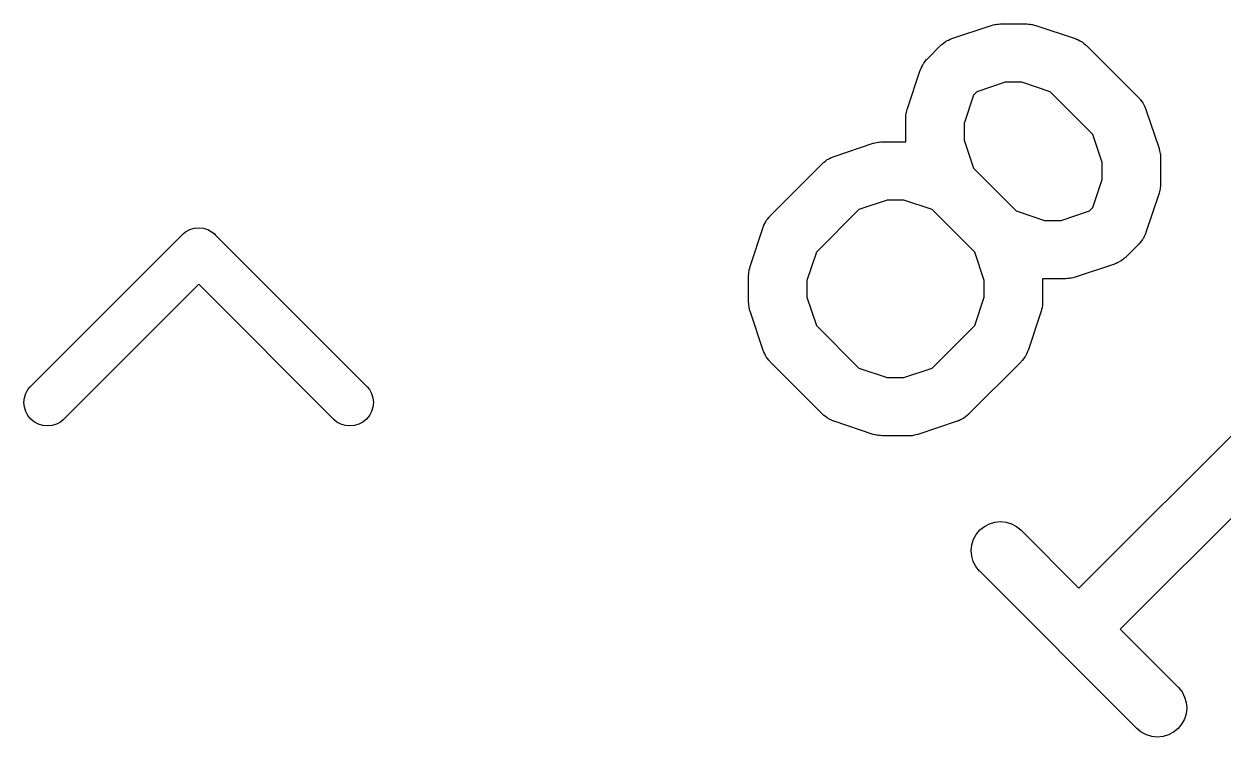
# Model space of a CAD drawing. Extents: x 40 to 70, y -130 to -60.
# Drawn here: x 54.551 to 57.634, y -90.38 to -88.546 of the extents above; entities that cross this region are included whole.
import ezdxf

# ---------------------------------------------------------------- set-up
doc = ezdxf.new("R2010")
doc.units = 0
doc.layers.add('BLACK', color=7, linetype='CONTINUOUS')

msp = doc.modelspace()

# ---------------------------------------------------------------- linework, layer by layer
at = {"layer": 'BLACK', "linetype": 'CONTINUOUS'}
for p, q in [((56.9365, -88.584), (57.0375, -88.5503)), ((57.0375, -88.5503), (57.0385, -88.55)), ((57.0385, -88.55), (57.0427, -88.5491)), ((57.0427, -88.5491), (57.0467, -88.5479)), ((57.0467, -88.5479), (57.0498, -88.5476)), ((57.0498, -88.5476), (57.0528, -88.547)), ((57.0528, -88.547), (57.0571, -88.5469)), ((57.0571, -88.5469), (57.0613, -88.5465)), ((57.0613, -88.5465), (57.1286, -88.5465)), ((57.1286, -88.5465), (57.1296, -88.5465)), ((57.1296, -88.5465), (57.1338, -88.547)), ((57.1338, -88.547), (57.138, -88.5471)), ((57.138, -88.5471), (57.1411, -88.5478)), ((57.1411, -88.5478), (57.1442, -88.5481)), ((57.1442, -88.5481), (57.1482, -88.5494)), ((57.1482, -88.5494), (57.1523, -88.5503)), ((57.1523, -88.5503), (57.2533, -88.584)), ((56.9079, -88.6014), (56.9097, -88.6)), ((56.9097, -88.6), (56.9112, -88.5984)), ((56.9112, -88.5984), (56.9154, -88.5955)), ((56.9154, -88.5955), (56.9194, -88.5923)), ((56.9194, -88.5923), (56.9213, -88.5912)), ((56.9213, -88.5912), (56.9231, -88.59)), ((56.9231, -88.59), (56.9278, -88.5879)), ((56.9278, -88.5879), (56.9324, -88.5855)), ((56.9324, -88.5855), (56.9345, -88.5849)), ((56.9345, -88.5849), (56.9365, -88.584)), ((57.2533, -88.584), (57.2543, -88.5843)), ((57.2543, -88.5843), (57.2563, -88.5853)), ((57.2563, -88.5853), (57.2584, -88.5859)), ((57.2584, -88.5859), (57.263, -88.5883)), ((57.263, -88.5883), (57.2676, -88.5905)), ((57.2676, -88.5905), (57.2694, -88.5918)), ((57.2694, -88.5918), (57.2713, -88.5928)), ((57.2713, -88.5928), (57.2753, -88.5961)), ((57.2753, -88.5961), (57.2794, -88.5991)), ((57.2794, -88.5991), (57.2809, -88.6007)), ((57.2809, -88.6007), (57.2826, -88.6021)), ((56.8735, -88.6358), (56.9072, -88.6021)), ((56.9072, -88.6021), (56.9079, -88.6014)), ((57.2826, -88.6021), (57.4173, -88.7368)), ((56.8558, -88.6641), (56.8567, -88.6621)), ((56.8567, -88.6621), (56.8573, -88.66)), ((56.8573, -88.66), (56.8597, -88.6555)), ((56.8597, -88.6555), (56.8619, -88.6508)), ((56.8619, -88.6508), (56.8632, -88.6491)), ((56.8632, -88.6491), (56.8642, -88.6471)), ((56.8642, -88.6471), (56.8675, -88.6431)), ((56.8675, -88.6431), (56.8705, -88.639)), ((56.8705, -88.639), (56.8721, -88.6375)), ((56.8721, -88.6375), (56.8735, -88.6358)), ((56.8217, -88.7661), (56.8554, -88.6651)), ((56.8554, -88.6651), (56.8558, -88.6641)), ((57.0007, -88.7207), (56.9921, -88.7293)), ((57.0734, -88.6965), (57.0007, -88.7207)), ((57.1164, -88.6965), (57.0734, -88.6965)), ((57.1891, -88.7207), (57.1164, -88.6965)), ((57.2987, -88.8304), (57.1891, -88.7207)), ((56.9921, -88.7293), (56.9679, -88.802)), ((57.4173, -88.7368), (57.4181, -88.7376)), ((57.4181, -88.7376), (57.4194, -88.7393)), ((57.4194, -88.7393), (57.421, -88.7408)), ((57.421, -88.7408), (57.424, -88.745)), ((57.424, -88.745), (57.4272, -88.749)), ((57.4272, -88.749), (57.4282, -88.751)), ((57.4282, -88.751), (57.4295, -88.7528)), ((57.4295, -88.7528), (57.4316, -88.7575)), ((56.8179, -88.7888), (56.8184, -88.7846)), ((56.8184, -88.7846), (56.8185, -88.7804)), ((56.8185, -88.7804), (56.8192, -88.7774)), ((56.8192, -88.7774), (56.8195, -88.7743)), ((56.8195, -88.7743), (56.8208, -88.7702)), ((56.8208, -88.7702), (56.8217, -88.7661)), ((57.4316, -88.7575), (57.4339, -88.762)), ((57.4339, -88.762), (57.4345, -88.7641)), ((57.4345, -88.7641), (57.4354, -88.7661)), ((57.4354, -88.7661), (57.4691, -88.8671)), ((56.8179, -88.7898), (56.8179, -88.7888)), ((56.8179, -88.8495), (56.8179, -88.7898)), ((56.9679, -88.802), (56.9679, -88.845)), ((56.9679, -88.845), (56.9921, -88.9177)), ((57.323, -88.903), (57.2987, -88.8304)), ((56.6335, -88.8871), (56.7345, -88.8534)), ((56.7345, -88.8534), (56.7355, -88.8531)), ((56.7355, -88.8531), (56.7396, -88.8522)), ((56.7396, -88.8522), (56.7436, -88.851)), ((56.7436, -88.851), (56.7468, -88.8507)), ((56.7468, -88.8507), (56.7498, -88.85)), ((56.7498, -88.85), (56.754, -88.8499)), ((56.754, -88.8499), (56.7582, -88.8495)), ((56.7582, -88.8495), (56.8179, -88.8495)), ((57.4691, -88.8671), (57.4694, -88.8681)), ((57.4694, -88.8681), (57.4703, -88.8723)), ((57.4703, -88.8723), (57.4715, -88.8763)), ((57.4715, -88.8763), (57.4718, -88.8794)), ((56.4695, -89.0399), (56.6042, -88.9052)), ((56.6042, -88.9052), (56.6049, -88.9044)), ((56.6049, -88.9044), (56.6066, -88.9031)), ((56.6066, -88.9031), (56.6081, -88.9015)), ((56.6081, -88.9015), (56.6123, -88.8985)), ((56.6123, -88.8985), (56.6163, -88.8953)), ((56.6163, -88.8953), (56.6183, -88.8943)), ((56.6183, -88.8943), (56.6201, -88.893)), ((56.6201, -88.893), (56.6248, -88.8909)), ((56.6248, -88.8909), (56.6293, -88.8886)), ((56.6293, -88.8886), (56.6315, -88.888)), ((56.6315, -88.888), (56.6335, -88.8871)), ((57.323, -88.946), (57.323, -88.903)), ((57.4718, -88.8794), (57.4725, -88.8825)), ((57.4725, -88.8825), (57.4726, -88.8867)), ((57.4726, -88.8867), (57.473, -88.8909)), ((57.473, -88.8909), (57.473, -88.9582)), ((56.9921, -88.9177), (57.1018, -89.0273)), ((57.2987, -89.0187), (57.323, -88.946)), ((57.4717, -88.9707), (57.4713, -88.9738)), ((57.4724, -88.9677), (57.4717, -88.9707)), ((57.4725, -88.9634), (57.4724, -88.9677)), ((57.473, -88.9593), (57.4725, -88.9634)), ((57.473, -88.9582), (57.473, -88.9593)), ((56.7704, -88.9995), (56.6977, -89.0238)), ((56.8134, -88.9995), (56.7704, -88.9995)), ((56.886, -89.0238), (56.8134, -88.9995)), ((57.4691, -88.9819), (57.4354, -89.0829)), ((57.4701, -88.9778), (57.4691, -88.9819)), ((57.4713, -88.9738), (57.4701, -88.9778)), ((56.6977, -89.0238), (56.5881, -89.1334)), ((56.9957, -89.1334), (56.886, -89.0238)), ((57.1018, -89.0273), (57.1744, -89.0516)), ((57.2174, -89.0516), (57.2901, -89.0273)), ((57.2901, -89.0273), (57.2987, -89.0187)), ((56.4533, -89.0641), (56.4557, -89.0596)), ((56.4557, -89.0596), (56.4578, -89.0549)), ((56.4578, -89.0549), (56.4591, -89.0531)), ((56.4591, -89.0531), (56.4602, -89.0512)), ((56.4602, -89.0512), (56.4634, -89.0472)), ((56.4634, -89.0472), (56.4664, -89.0431)), ((56.4664, -89.0431), (56.4681, -89.0416)), ((56.4681, -89.0416), (56.4695, -89.0399)), ((57.1744, -89.0516), (57.2174, -89.0516)), ((54.5666, -89.4796), (54.9555, -89.0907)), ((54.9555, -89.0907), (54.9574, -89.0884)), ((54.9574, -89.0884), (54.9597, -89.0865)), ((54.9597, -89.0865), (54.9665, -89.0809)), ((54.9665, -89.0809), (54.9769, -89.0753)), ((54.9769, -89.0753), (54.9882, -89.0719)), ((54.9882, -89.0719), (55, -89.0707)), ((55, -89.0707), (55.0118, -89.0719)), ((55.0118, -89.0719), (55.0231, -89.0753)), ((55.0231, -89.0753), (55.0333, -89.0808)), ((55.0333, -89.0808), (55.0335, -89.0809)), ((55.0335, -89.0809), (55.0403, -89.0864)), ((55.0403, -89.0864), (55.0426, -89.0884)), ((55.0426, -89.0884), (55.0445, -89.0907)), ((55.0445, -89.0907), (55.4334, -89.4796)), ((56.4177, -89.1702), (56.4514, -89.0692)), ((56.4514, -89.0692), (56.4517, -89.0682)), ((56.4517, -89.0682), (56.4526, -89.0662)), ((56.4526, -89.0662), (56.4533, -89.0641)), ((57.4311, -89.0926), (57.429, -89.0972)), ((57.4335, -89.088), (57.4311, -89.0926)), ((57.4342, -89.0859), (57.4335, -89.088)), ((57.4351, -89.0839), (57.4342, -89.0859)), ((57.4354, -89.0829), (57.4351, -89.0839)), ((57.4173, -89.1123), (57.3837, -89.1459)), ((57.4187, -89.1105), (57.4173, -89.1123)), ((57.4204, -89.109), (57.4187, -89.1105)), ((57.4234, -89.1049), (57.4204, -89.109)), ((57.4266, -89.1009), (57.4234, -89.1049)), ((57.4277, -89.099), (57.4266, -89.1009)), ((57.429, -89.0972), (57.4277, -89.099)), ((56.5881, -89.1334), (56.5638, -89.2061)), ((57.0199, -89.2061), (56.9957, -89.1334)), ((57.3715, -89.1558), (57.3695, -89.1568)), ((57.3755, -89.1526), (57.3715, -89.1558)), ((57.3797, -89.1496), (57.3755, -89.1526)), ((57.3812, -89.148), (57.3797, -89.1496)), ((57.3829, -89.1467), (57.3812, -89.148)), ((57.3837, -89.1459), (57.3829, -89.1467)), ((56.4143, -89.1887), (56.4144, -89.1845)), ((56.4144, -89.1845), (56.4151, -89.1814)), ((56.4151, -89.1814), (56.4155, -89.1783)), ((56.4155, -89.1783), (56.4167, -89.1743)), ((56.4167, -89.1743), (56.4177, -89.1702)), ((57.3543, -89.164), (57.2533, -89.1977)), ((57.3564, -89.1631), (57.3543, -89.164)), ((57.3585, -89.1625), (57.3564, -89.1631)), ((57.363, -89.1602), (57.3585, -89.1625)), ((57.3677, -89.1581), (57.363, -89.1602)), ((57.3695, -89.1568), (57.3677, -89.1581)), ((55, -89.2159), (54.6514, -89.5644)), ((55.3486, -89.5644), (55, -89.2159)), ((56.4138, -89.1929), (56.4143, -89.1887)), ((56.4138, -89.1939), (56.4138, -89.1929)), ((56.4138, -89.2613), (56.4138, -89.1939)), ((56.5638, -89.2061), (56.5638, -89.2491)), ((57.0199, -89.2491), (57.0199, -89.2061)), ((57.2296, -89.2016), (57.1699, -89.2016)), ((57.1699, -89.2016), (57.1699, -89.2613)), ((57.2338, -89.2012), (57.2296, -89.2016)), ((57.238, -89.2011), (57.2338, -89.2012)), ((57.2411, -89.2004), (57.238, -89.2011)), ((57.2442, -89.2001), (57.2411, -89.2004)), ((57.2482, -89.1989), (57.2442, -89.2001)), ((57.2523, -89.198), (57.2482, -89.1989)), ((57.2533, -89.1977), (57.2523, -89.198)), ((56.4142, -89.2654), (56.4138, -89.2613)), ((56.4143, -89.2697), (56.4142, -89.2654)), ((56.415, -89.2727), (56.4143, -89.2697)), ((56.4153, -89.2758), (56.415, -89.2727)), ((56.4165, -89.2799), (56.4153, -89.2758)), ((56.5638, -89.2491), (56.5881, -89.3218)), ((56.9957, -89.3218), (57.0199, -89.2491)), ((57.1683, -89.2768), (57.167, -89.2809)), ((57.1686, -89.2737), (57.1683, -89.2768)), ((57.1693, -89.2707), (57.1686, -89.2737)), ((57.1694, -89.2665), (57.1693, -89.2707)), ((57.1699, -89.2623), (57.1694, -89.2665)), ((57.1699, -89.2613), (57.1699, -89.2623)), ((56.4174, -89.284), (56.4165, -89.2799)), ((56.4177, -89.285), (56.4174, -89.284)), ((56.4514, -89.386), (56.4177, -89.285)), ((57.1661, -89.285), (57.1324, -89.386)), ((57.167, -89.2809), (57.1661, -89.285)), ((56.5881, -89.3218), (56.6977, -89.4314)), ((56.886, -89.4314), (56.9957, -89.3218)), ((57.2633, -89.997), (57.9174, -89.3429)), ((56.4522, -89.388), (56.4514, -89.386)), ((56.4529, -89.3901), (56.4522, -89.388)), ((56.4552, -89.3947), (56.4529, -89.3901)), ((56.4573, -89.3994), (56.4552, -89.3947)), ((56.4586, -89.4012), (56.4573, -89.3994)), ((56.4596, -89.4031), (56.4586, -89.4012)), ((57.1246, -89.402), (57.1236, -89.404)), ((57.1259, -89.4003), (57.1246, -89.402)), ((57.1281, -89.3956), (57.1259, -89.4003)), ((57.1305, -89.3911), (57.1281, -89.3956)), ((57.1311, -89.389), (57.1305, -89.3911)), ((57.1321, -89.387), (57.1311, -89.389)), ((57.1324, -89.386), (57.1321, -89.387)), ((56.4628, -89.4071), (56.4596, -89.4031)), ((56.4658, -89.4113), (56.4628, -89.4071)), ((56.4674, -89.4128), (56.4658, -89.4113)), ((56.4687, -89.4146), (56.4674, -89.4128)), ((56.4695, -89.4153), (56.4687, -89.4146)), ((56.6042, -89.55), (56.4695, -89.4153)), ((56.6977, -89.4314), (56.7704, -89.4556)), ((56.8134, -89.4556), (56.886, -89.4314)), ((57.1143, -89.4153), (56.9796, -89.55)), ((57.1157, -89.4136), (57.1143, -89.4153)), ((57.1173, -89.4121), (57.1157, -89.4136)), ((57.1203, -89.408), (57.1173, -89.4121)), ((57.1236, -89.404), (57.1203, -89.408)), ((56.7704, -89.4556), (56.8134, -89.4556)), ((54.5554, -89.4968), (54.561, -89.4864)), ((54.561, -89.4864), (54.5666, -89.4796)), ((55.4334, -89.4796), (55.439, -89.4864)), ((55.439, -89.4864), (55.4446, -89.4968)), ((54.5508, -89.5199), (54.552, -89.5082)), ((54.552, -89.5317), (54.5508, -89.5199)), ((54.552, -89.5082), (54.5554, -89.4968)), ((55.4446, -89.4968), (55.448, -89.5082)), ((55.448, -89.5082), (55.4492, -89.5199)), ((55.4492, -89.5199), (55.448, -89.5317)), ((54.5554, -89.543), (54.552, -89.5317)), ((54.561, -89.5534), (54.5554, -89.543)), ((54.5685, -89.5626), (54.561, -89.5534)), ((55.439, -89.5534), (55.4315, -89.5626)), ((55.4446, -89.543), (55.439, -89.5534)), ((55.448, -89.5317), (55.4446, -89.543)), ((56.6059, -89.5514), (56.6042, -89.55)), ((56.6074, -89.553), (56.6059, -89.5514)), ((56.6115, -89.556), (56.6074, -89.553)), ((56.6155, -89.5593), (56.6115, -89.556)), ((56.9714, -89.5567), (56.9674, -89.5599)), ((56.9756, -89.5537), (56.9714, -89.5567)), ((56.9771, -89.5521), (56.9756, -89.5537)), ((56.9789, -89.5507), (56.9771, -89.5521)), ((56.9796, -89.55), (56.9789, -89.5507)), ((54.5776, -89.5701), (54.5685, -89.5626)), ((54.588, -89.5756), (54.5776, -89.5701)), ((54.5993, -89.5791), (54.588, -89.5756)), ((54.6111, -89.5802), (54.5993, -89.5791)), ((54.6229, -89.5791), (54.6111, -89.5802)), ((54.6342, -89.5756), (54.6229, -89.5791)), ((54.6446, -89.5701), (54.6342, -89.5756)), ((54.6514, -89.5644), (54.6446, -89.5701)), ((55.3554, -89.5701), (55.3486, -89.5644)), ((55.3658, -89.5756), (55.3554, -89.5701)), ((55.3771, -89.5791), (55.3658, -89.5756)), ((55.3889, -89.5802), (55.3771, -89.5791)), ((55.4007, -89.5791), (55.3889, -89.5802)), ((55.412, -89.5756), (55.4007, -89.5791)), ((55.4224, -89.5701), (55.412, -89.5756)), ((55.4315, -89.5626), (55.4224, -89.5701)), ((56.6174, -89.5603), (56.6155, -89.5593)), ((56.6192, -89.5616), (56.6174, -89.5603)), ((56.6239, -89.5638), (56.6192, -89.5616)), ((56.6284, -89.5662), (56.6239, -89.5638)), ((56.6305, -89.5668), (56.6284, -89.5662)), ((56.6325, -89.5678), (56.6305, -89.5668)), ((56.6335, -89.5681), (56.6325, -89.5678)), ((56.7345, -89.6018), (56.6335, -89.5681)), ((56.9503, -89.5681), (56.8493, -89.6018)), ((56.9523, -89.5672), (56.9503, -89.5681)), ((56.9544, -89.5666), (56.9523, -89.5672)), ((56.959, -89.5642), (56.9544, -89.5666)), ((56.9636, -89.5621), (56.959, -89.5642)), ((56.9655, -89.5609), (56.9636, -89.5621)), ((56.9674, -89.5599), (56.9655, -89.5609)), ((56.7386, -89.6027), (56.7345, -89.6018)), ((56.7426, -89.604), (56.7386, -89.6027)), ((56.7457, -89.6043), (56.7426, -89.604)), ((56.7488, -89.605), (56.7457, -89.6043)), ((56.753, -89.6051), (56.7488, -89.605)), ((56.7572, -89.6056), (56.753, -89.6051)), ((56.7582, -89.6056), (56.7572, -89.6056)), ((56.8255, -89.6056), (56.7582, -89.6056)), ((56.8297, -89.6052), (56.8255, -89.6056)), ((56.834, -89.6052), (56.8297, -89.6052)), ((56.837, -89.6045), (56.834, -89.6052)), ((56.8401, -89.6042), (56.837, -89.6045)), ((56.8442, -89.603), (56.8401, -89.6042)), ((56.8483, -89.6021), (56.8442, -89.603)), ((56.8493, -89.6018), (56.8483, -89.6021)), ((57.8617, -89.6107), (57.3693, -90.103)), ((57.02, -89.8384), (57.0329, -89.8316)), ((57.0329, -89.8316), (57.0469, -89.8274)), ((57.0469, -89.8274), (57.0615, -89.826)), ((57.0615, -89.826), (57.0761, -89.8275)), ((57.0761, -89.8275), (57.0901, -89.8318)), ((57.0901, -89.8318), (57.103, -89.8387)), ((56.9922, -89.8717), (56.9992, -89.8589)), ((56.9992, -89.8589), (57.0086, -89.8476)), ((57.0086, -89.8476), (57.02, -89.8384)), ((57.103, -89.8387), (57.1143, -89.848)), ((57.1143, -89.848), (57.2633, -89.997)), ((56.9863, -89.9002), (56.9878, -89.8857)), ((56.9878, -89.8857), (56.9922, -89.8717)), ((56.9875, -89.9148), (56.9863, -89.9002)), ((56.9916, -89.9289), (56.9875, -89.9148)), ((56.9984, -89.9419), (56.9916, -89.9289)), ((57.0075, -89.9533), (56.9984, -89.9419)), ((57.0082, -89.954), (57.0075, -89.9533)), ((57.4123, -90.3581), (57.0082, -89.954)), ((57.3693, -90.103), (57.5183, -90.252)), ((57.5183, -90.252), (57.5191, -90.2528)), ((57.5191, -90.2528), (57.5282, -90.2642)), ((57.5282, -90.2642), (57.5349, -90.2772)), ((57.5349, -90.2772), (57.539, -90.2913)), ((57.539, -90.2913), (57.5403, -90.3059)), ((57.5387, -90.3204), (57.5343, -90.3344)), ((57.5403, -90.3059), (57.5387, -90.3204)), ((57.4236, -90.3674), (57.4123, -90.3581)), ((57.5273, -90.3472), (57.518, -90.3585)), ((57.5343, -90.3344), (57.5273, -90.3472)), ((57.4365, -90.3743), (57.4236, -90.3674)), ((57.4505, -90.3786), (57.4365, -90.3743)), ((57.4651, -90.3801), (57.4505, -90.3786)), ((57.4796, -90.3787), (57.4651, -90.3801)), ((57.4936, -90.3745), (57.4796, -90.3787)), ((57.5066, -90.3677), (57.4936, -90.3745)), ((57.518, -90.3585), (57.5066, -90.3677))]:
    msp.add_line(p, q, dxfattribs=at)

doc.saveas('drawing.dxf')
